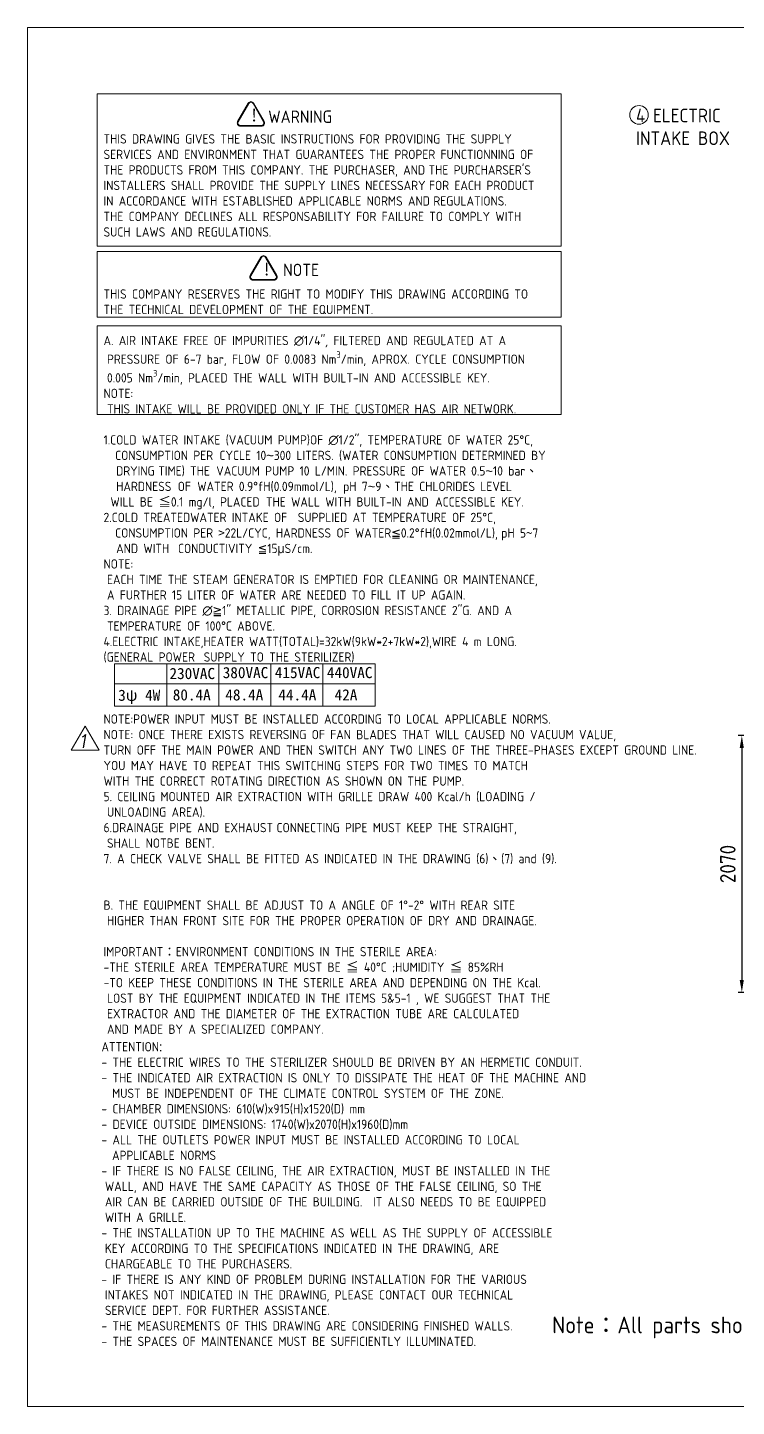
# Model space of a CAD drawing. Header units: millimetres. Extents: x -96603 to 124772, y -7961 to 34801.
# Drawn here: x 0 to 5716, y 0 to 11116 of the extents above; entities that cross this region are included whole.
import ezdxf

# ---------------------------------------------------------------- set-up
doc = ezdxf.new("R2010")
doc.units = ezdxf.units.MM
for name, color, linetype, lineweight in [('D', 3, 'Continuous', 13), ('F', 7, 'Continuous', 15), ('T', 4, 'Continuous', 15)]:
    doc.layers.add(name, color=color, linetype=linetype, lineweight=lineweight)
doc.styles.get("Standard").update_dxf_attribs({"font": 'KAIU.TTF'})
doc.styles.add('STU25', font='isocp2.shx')
doc.styles.add('Text', font='romans.shx', dxfattribs={"width": 0.8, "oblique": 10})
doc.dimstyles.new('STU25', dxfattribs={"dimscale": 50, "dimtxt": 2.5, "dimasz": 2, "dimexe": 0.6, "dimexo": 1, "dimgap": 1, "dimtad": 1, "dimdsep": 46, "dimtxsty": 'STU25', "dimcen": 2, "dimazin": 2, "dimtfac": 1, "dimtmove": 0, "dimatfit": 3, "dimfxl": 0, "dimtolj": 1, "dimtzin": 0, "dimarcsym": 0})

# ---------------------------------------------------------------- blocks, each defined once
blk = doc.blocks.new('*D5')
at = {"layer": 'D', "color": 0, "lineweight": -2}
for p, q in [((6741, 5408), (5730, 5408)), ((5760, 5308), (5760, 3438)), ((5941, 3338), (5730, 3338))]:
    blk.add_line(p, q, dxfattribs=at)
at = {"layer": 'D', "color": 0}
for points in [[(5743, 5308), (5776, 5308), (5760, 5408)], [(5743, 3438), (5776, 3438), (5760, 3338)]]:
    blk.add_solid(points, dxfattribs=at)
at = {"layer": 'Defpoints', "color": 0}
for p in [(6791, 5408), (5760, 3338), (5991, 3338)]:
    blk.add_point(p, dxfattribs=at)
at = {"layer": 'D', "color": 0, "insert": (5647, 4373), "char_height": 125, "attachment_point": 5, "rotation": 90, "style": 'STU25'}
blk.add_mtext('\\A1;2070', dxfattribs=at)

msp = doc.modelspace()

# ---------------------------------------------------------------- hatches: boundary and pattern name
at = {"layer": 'D'}
h = msp.add_hatch(color=11, dxfattribs=at)
edge = h.paths.add_edge_path()
edge.add_line((1779.456, 10506.972), (1694.097, 10359.126))
edge.add_arc((1715.748, 10346.626), 25, 149.9999999, 270)
edge.add_line((1715.748, 10321.626), (1886.466, 10321.626))
edge.add_arc((1886.466, 10346.626), 25, 270, 389.9999999)
edge.add_line((1908.117, 10359.126), (1822.758, 10506.972))
edge.add_arc((1801.107, 10494.472), 25, 30, 150)
edge = h.paths.add_edge_path(flags=16)
edge.add_arc((1801.107, 10494.472), 20, 30, 150)
edge.add_line((1783.786, 10504.472), (1698.427, 10356.626))
edge.add_arc((1715.748, 10346.626), 20, 149.9999999, 270)
edge.add_line((1715.748, 10326.626), (1886.466, 10326.626))
edge.add_arc((1886.466, 10346.626), 20, 270, 389.9999999)
edge.add_line((1903.786, 10356.626), (1818.427, 10504.472))
h = msp.add_hatch(color=11, dxfattribs=at)
edge = h.paths.add_edge_path()
edge.add_line((1880.999, 9265.149), (1795.64, 9117.303))
edge.add_arc((1817.291, 9104.803), 25, 149.9999999, 270)
edge.add_line((1817.291, 9079.803), (1988.009, 9079.803))
edge.add_arc((1988.009, 9104.803), 25, 270, 389.9999999)
edge.add_line((2009.659, 9117.303), (1924.3, 9265.149))
edge.add_arc((1902.65, 9252.649), 25, 30, 150)
edge = h.paths.add_edge_path(flags=16)
edge.add_arc((1902.65, 9252.649), 20, 30, 150)
edge.add_line((1885.329, 9262.649), (1799.97, 9114.803))
edge.add_arc((1817.291, 9104.803), 20, 149.9999999, 270)
edge.add_line((1817.291, 9084.803), (1988.009, 9084.803))
edge.add_arc((1988.009, 9104.803), 20, 270, 389.9999999)
edge.add_line((2005.329, 9114.803), (1919.97, 9262.649))

# ---------------------------------------------------------------- linework, layer by layer
at = {"layer": 'D', "color": 11}
for p, q in [((1779.456, 10506.972), (1694.097, 10359.126)), ((1783.786, 10504.472), (1698.427, 10356.626)), ((1818.427, 10504.472), (1903.786, 10356.626)), ((1822.758, 10506.972), (1908.117, 10359.126)), ((1715.748, 10326.626), (1886.466, 10326.626)), ((1715.748, 10321.626), (1886.466, 10321.626)), ((1880.999, 9265.149), (1795.64, 9117.303)), ((1885.329, 9262.649), (1799.97, 9114.803)), ((1919.97, 9262.649), (2005.329, 9114.803)), ((1924.3, 9265.149), (2009.659, 9117.303)), ((1817.291, 9084.803), (1988.009, 9084.803)), ((1817.291, 9079.803), (1988.009, 9079.803))]:
    msp.add_line(p, q, dxfattribs=at)
at = {"layer": 'D'}
for p, q in [((702.37, 5986.246), (702.37, 5644.19)), ((702.37, 5986.246), (2802.37, 5986.246)), ((1122.37, 5986.246), (1122.37, 5644.19)), ((1542.37, 5986.246), (1542.37, 5644.19)), ((1962.37, 5986.246), (1962.37, 5644.19)), ((2382.37, 5986.246), (2382.37, 5644.19)), ((2802.37, 5986.246), (2802.37, 5644.19)), ((702.37, 5824.19), (2802.37, 5824.19)), ((702.37, 5644.19), (2802.37, 5644.19))]:
    msp.add_line(p, q, dxfattribs=at)
at = {"layer": 'D', "color": 11}
for points in [[(561.173, 10581.901), (4302.743, 10581.901), (4302.743, 9354.658), (561.173, 9354.658)], [(561.173, 9311.58), (4302.743, 9311.58), (4302.743, 8782.473), (561.173, 8782.473)], [(561.173, 8712.672), (4302.743, 8712.672), (4302.743, 7997.266), (561.173, 7997.266)]]:
    msp.add_lwpolyline(points, close=True, dxfattribs=at)
at = {"layer": 'D'}
msp.add_circle((4930.74, 10412.217), 75, dxfattribs=at)
at = {"layer": 'D', "color": 11}
for centre, radius, start, end in [((1801.107, 10494.472), 25, 30, 150), ((1801.107, 10494.472), 20, 30, 150), ((1715.748, 10346.626), 25, 149.9999999, 270), ((1715.748, 10346.626), 20, 149.9999999, 270), ((1886.466, 10346.626), 25, 270, 29.9999999), ((1886.466, 10346.626), 20, 270, 29.9999999), ((1902.65, 9252.649), 25, 30, 150), ((1902.65, 9252.649), 20, 30, 150), ((1817.291, 9104.803), 25, 149.9999999, 270), ((1988.009, 9104.803), 25, 270, 29.9999999), ((1817.291, 9104.803), 20, 149.9999999, 270), ((1988.009, 9104.803), 20, 270, 29.9999999)]:
    msp.add_arc(centre, radius, start, end, dxfattribs=at)
at = {"layer": 'F', "color": 6}
msp.add_lwpolyline([(0, 11116.226), (0, 0), (15810.943, 0), (15810.943, 11116.226)], close=True, dxfattribs=at)
at = {"layer": 'F', "color": 7}
msp.add_lwpolyline([(464.775, 5484.899), (352.665, 5290.718), (576.886, 5290.718)], close=True, dxfattribs=at)

# ---------------------------------------------------------------- texts
at = {"layer": 'D', "color": 11, "attachment_point": 1, "style": 'STU25'}
for s, insert, char_height in [('{\\f標楷體|b0|i0|c136|p65;!}', (1792.796, 10459.742), 100), ('WARNING', (1940.824, 10447.802), 100), ('{\\A1;}\\P{\\A1;\\f標楷體|b0|i0|c136|p65; }\\P{\\A1;\\Fisocp2.shx;THIS DRAWING GIVES THE BASIC INSTRUCTIONS FOR PROVIDING THE SUPPLY }\\P{\\A1;\\Fisocp2.shx;SERVICES AND ENVIRONMENT THAT GUARANTEES THE PROPER FUNCTIONNING OF }\\P{\\A1;\\Fisocp2.shx;THE PRODUCTS FROM THIS COMPANY. THE PURCHASER, AND}{\\A1;\\F???; }{\\A1;\\Fisocp2.shx;THE PURCHARSER\'S }\\P{\\A1;\\Fisocp2.shx;INSTALLERS SHALL PROVIDE THE SUPPLY LlNES NECESSARY}{\\A1;\\F???; }{\\A1;\\Fisocp2.shx;FOR EACH PRODUCT }\\P{\\A1;\\Fisocp2.shx;IN ACCORDANCE WITH ESTABLlSHED APPLlCABLE NORMS AND}{\\A1;\\F???; }{\\A1;\\Fisocp2.shx;REGULATIONS. }\\P{\\A1;\\Fisocp2.shx;THE COMPANY DECLlNES ALL RESPONSABILlTY FOR FAILURE TO COMPLY WITH }\\P{\\A1;\\Fisocp2.shx;SUCH LAWS AND REGULATIONS.}\\P{\\A1;\\Fisocp2.shx;}\\P{\\A1;\\Fisocp2.shx;}\\P{\\A1;\\Fisocp2.shx;}\\P{\\A1;\\Fisocp2.shx;THIS COMPANY RESERVES THE RIGHT TO MODIFY THIS DRAWING ACCORDING TO }\\P{\\A1;\\Fisocp2.shx;THE TECHNICAL DEVELOPMENT OF THE EQUIPMENT.}\\P{\\A1;\\Fisocp2.shx;}\\P{\\A1;\\Fisocp2.shx;A. AIR INTAKE FREE OF IMPURITIES ∅1/4"}{\\A1;\\fISOCP2|b0|i1|c0|p2;, }{\\A1;\\Fisocp2.shx;FILTERED AND REGULATED AT A }\\P{\\A1;\\F???; }{\\A1;\\Fisocp2.shx;PRESSURE OF 6-7 bar, FLOW OF 0.0083 Nm{\\A1;\\Fisocp2.shx;\\H0.70000x;\\S3^ ;}/min, APROX. CYCLE CONSUMPTION }\\P{\\A1;\\F???; }{\\A1;\\Fisocp2.shx;0.005 Nm{\\A1;\\Fisocp2.shx;\\H0.70000x;\\S3^ ;}/min, PLACED THE WALL WITH BUILT-IN AND ACCESSIBLE KEY.}\\P{\\A1;\\Fisocp2.shx;NOTE:}\\P{\\A1;\\F???; }{\\A1;\\Fisocp2.shx;THIS INTAKE WILL BE PROVIDED ONLY IF THE CUSTOMER HAS AIR NETWORK.}\\P{\\A1;\\Fisocp2.shx;}\\P{\\A1;\\Fisocp2.shx;1.COLD WATER INTAKE (VACUUM PUMP)OF ∅1/2", TEMPERATURE OF WATER 25°C,}\\P{\\A1;\\f標楷體|b0|i0|c136|p2; }{\\A1;\\Fisocp2.shx; CONSUMPTION PER}{\\A1;\\f標楷體|b0|i0|c136|p2; }{\\A1;\\Fisocp2.shx;CYCLE 10}{\\A1;\\f@Arial Unicode MS|b0|i0|c136|p34;~}{\\A1;\\Fisocp2.shx;300 LITERS. (WATER CONSUMPTION DETERMINED BY}\\P{\\A1;\\f@Arial Unicode MS|b0|i0|c136|p2;  }{\\A1;\\Fisocp2.shx; DRYING}{\\A1;\\f@Arial Unicode MS|b0|i0|c136|p2; }{\\A1;\\Fisocp2.shx;TIME) THE}{\\A1;\\f標楷體|b0|i0|c136|p2; }{\\A1;\\Fisocp2.shx;VACUUM PUMP 10 L/MIN. PRESSURE OF WATER 0.5}{\\A1;\\f@Arial Unicode MS|b0|i0|c136|p34;~}{\\A1;\\Fisocp2.shx;10 bar}{\\A1;\\f標楷體|b0|i0|c136|p65;、}\\P{\\A1;\\f標楷體|b0|i0|c136|p65;  }{\\A1;\\Fisocp2.shx;HARDNESS}{\\A1;\\f標楷體|b0|i0|c136|p2; }{\\A1;\\Fisocp2.shx;OF}{\\A1;\\f標楷體|b0|i0|c136|p2; }{\\A1;\\Fisocp2.shx;WATER 0.9°fH(0.09mmol/L),}{\\A1;\\f標楷體|b0|i0|c136|p2; }{\\A1;\\Fisocp2.shx;pH 7}{\\A1;\\f@Arial Unicode MS|b0|i0|c136|p34;~}{\\A1;\\Fisocp2.shx;9}{\\A1;\\f標楷體|b0|i0|c136|p65;、}{\\A1;\\Fisocp2.shx;THE CHLORIDES LEVEL }\\P{\\A1;\\F???;  }{\\A1;\\Fisocp2.shx;WILL BE }{\\A1;\\f標楷體|b0|i0|c136|p65;≦}{\\A1;\\Fisocp2.shx;0.1 mg/l, PLACED}{\\A1;\\f標楷體|b0|i0|c136|p2; }{\\A1;\\Fisocp2.shx;THE WALL WITH BUILT-IN AND}{\\A1;\\f標楷體|b0|i0|c136|p2; }{\\A1;\\Fisocp2.shx;ACCESSIBLE KEY.}\\P{\\A1;\\Fisocp2.shx;2.COLD TREATEDWATER INTAKE OF  SUPPLIED AT TEMPERATURE OF 25°C,}\\P{\\A1;\\Fisocp2.shx; }{\\A1;\\f標楷體|b0|i0|c136|p2; }{\\A1;\\Fisocp2.shx;CONSUMPTION PER }{\\A1;\\f標楷體|b0|i0|c136|p65;>}{\\A1;\\Fisocp2.shx;22L/CYC, HARDNESS OF WATER}{\\A1;\\f新細明體|b0|i0|c136|p16;≦}{\\A1;\\Fisocp2.shx;0.2°fH(0.02mmol/L),}{\\A1;\\f新細明體|b0|i0|c136|p2; }{\\A1;\\Fisocp2.shx;pH 5}{\\A1;\\f標楷體|b0|i0|c136|p65;~}{\\A1;\\Fisocp2.shx;7}\\P{\\A1;\\f標楷體|b0|i0|c136|p2;  }{\\A1;\\Fisocp2.shx;AND WITH }{\\A1;\\F???; }{\\A1;\\Fisocp2.shx;CONDUCTIVITY }{\\A1;\\f新細明體|b0|i0|c136|p16;≦}{\\A1;\\Fisocp2.shx;15}{\\A1;\\f新細明體|b0|i0|c136|p16;μ}{\\A1;\\Fisocp2.shx;S/cm.}\\P{\\A1;\\Fisocp2.shx;NOTE:}\\P{\\A1;\\F????; }{\\A1;\\Fisocp2.shx;EACH TIME THE STEAM GENERATOR IS EMPTIED FOR CLEANING OR MAINTENANCE, }\\P{\\A1;\\F????; }{\\A1;\\Fisocp2.shx;A FURTHER 15 LITER OF WATER ARE NEEDED TO FILL IT UP AGAIN.}\\P{\\A1;\\Fisocp2.shx;3. DRAINAGE PIPE ∅}{\\A1;\\f新細明體|b0|i0|c136|p16;≧}{\\A1;\\Fisocp2.shx;1" METALLIC PIPE, CORROSION RESISTANCE 2"G. AND A }\\P{\\A1;\\F???; }{\\A1;\\Fisocp2.shx;TEMPERATURE OF 100°C ABOVE.}\\P{\\A1;\\Fisocp2.shx;4.ELECTRIC INTAKE,HEATER WATT(TOTAL)=32kW(9kW*2+7kW*2),WIRE 4 m LONG. }\\P{\\A1;\\Fisocp2.shx;(GENERAL POWER }{\\A1;\\F???; }{\\A1;\\Fisocp2.shx;SUPPLY TO THE STERILIZER)}\\P{\\A1;\\Fisocp2.shx;}\\P{\\A1;\\Fisocp2.shx;}\\P{\\A1;\\Fisocp2.shx;}\\P{\\A1;\\Fisocp2.shx;NOTE:POWER INPUT MUST BE INSTALLED ACCORDING TO LOCAL APPLICABLE NORMS.}\\P{\\A1;NOTE: ONCE THERE EXISTS REVERSING OF FAN BLADES THAT WILL CAUSED NO VACUUM VALUE, }\\P{\\A1;TURN OFF THE MAIN POWER AND THEN SWITCH ANY TWO LINES OF THE THREE-PHASES EXCEPT GROUND LINE. }\\P{\\A1;YOU MAY HAVE TO REPEAT THIS SWITCHING STEPS FOR TWO TIMES TO MATCH }\\P{\\A1;WITH THE CORRECT ROTATING DIRECTION AS SHOWN ON THE PUMP. }\\P{\\A1;\\Fisocp2.shx;5. CEILING MOUNTED AIR EXTRACTION WITH GRILLE DRAW 400 Kcal/h (LOADING / }\\P{\\A1;\\F???; }{\\A1;\\Fisocp2.shx;UNLOADING AREA).}\\P{\\A1;\\Fisocp2.shx;6.DRAINAGE PIPE AND EXHAUST}{\\A1;\\F????; }{\\A1;\\Fisocp2.shx;CONNECTING PIPE MUST KEEP THE STRAIGHT,}\\P{\\A1;\\F????; }{\\A1;\\Fisocp2.shx;SHALL NOTBE BENT.}\\P{\\A1;\\Fisocp2.shx;7. A CHECK VALVE SHALL BE FITTED AS INDICATED IN THE DRAWING (6)}{\\A1;\\f新細明體|b0|i0|c136|p16;、}{\\A1;\\Fisocp2.shx;(7) and (9).}\\P{\\A1;\\Fisocp2.shx;}\\P{\\A1;\\Fisocp2.shx;}\\P{\\A1;\\Fisocp2.shx;B. THE EQUIPMENT SHALL BE ADJUST TO A ANGLE OF 1°-2° WITH REAR SITE }\\P{\\A1;\\F???; }{\\A1;\\Fisocp2.shx;HIGHER THAN FRONT SITE FOR THE PROPER OPERATION OF DRY AND DRAINAGE.}\\P{\\A1;\\Fisocp2.shx;}\\P{\\A1;\\Fisocp2.shx;IMPORTANT}{\\A1;\\f標楷體|b0|i0|c136|p65;：}{\\A1;\\Fisocp2.shx;ENVIRONMENT CONDITIONS IN THE STERILE AREA:}\\P{\\A1;\\Fisocp2.shx;-THE STERILE AREA TEMPERATURE MUST BE }{\\A1;\\f標楷體|b0|i0|c136|p65;≦}{\\A1;\\Fisocp2.shx; 40°C ;HUMIDITY }{\\A1;\\f標楷體|b0|i0|c136|p65;≦}{\\A1;\\Fisocp2.shx; 85%RH}\\P{\\A1;\\Fisocp2.shx;-TO KEEP THESE CONDITIONS IN THE STERILE AREA AND DEPENDING ON THE Kcal. }\\P{\\A1;\\F???; }{\\A1;\\Fisocp2.shx;LOST BY THE EQUIPMENT INDICATED IN THE ITEMS 5&5-1 , WE SUGGEST THAT THE }\\P{\\A1;\\F???; }{\\A1;\\Fisocp2.shx;EXTRACTOR AND THE DIAMETER OF THE EXTRACTION TUBE ARE CALCULATED }\\P{\\A1;\\F???; }{\\A1;\\Fisocp2.shx;AND MADE BY A SPECIALIZED COMPANY.}', (612.57, 10506.195), 75), ('{\\f標楷體|b0|i0|c136|p65;!}', (1894.339, 9217.92), 100), ('NOTE', (2060.923, 9212.589), 100), ('{\\f標楷體|b0|i0|c136|p65;230VAC}', (1144.262, 5953.85), 90), ('{\\f標楷體|b0|i0|c136|p65;380VAC}', (1573.722, 5961.273), 90), ('{\\f標楷體|b0|i0|c136|p65;415VAC}', (1993.722, 5961.273), 90), ('{\\f標楷體|b0|i0|c136|p65;440VAC}', (2413.722, 5961.273), 90), ('{\\f標楷體|b0|i0|c136|p65;80.4A}', (1170.765, 5781.807), 90), ('{\\f標楷體|b0|i0|c136|p65;48.4A}', (1594.631, 5781.807), 90), ('{\\f標楷體|b0|i0|c136|p65;44.4A}', (2022.551, 5781.807), 90), ('{\\f標楷體|b0|i0|c136|p65;42A}', (2476.123, 5781.807), 90), ('{\\f標楷體|b0|i0|c136|p65;3ψ 4W}', (730.94, 5778.603), 90), ('\\PATTENTION{\\fArial|b0|i0|c0|p34;:\\P}- THE ELECTRIC WIRES TO THE STERILIZER SHOULD BE DRIVEN BY AN HERMETIC CONDUIT.  \\P- THE INDICATED AIR EXTRACTION IS ONLY TO DISSIPATE THE HEAT OF THE MACHINE AND \\P  MUST BE INDEPENDENT OF THE CLIMATE CONTROL SYSTEM OF THE ZONE.\\P- CHAMBER DIMENSIONS: 610(W)x915(H)x1520(D) mm\\P- DEVICE OUTSIDE DIMENSIONS: 1740(W)x2070(H)x1960(D)mm\\P- ALL THE OUTLETS POWER INPUT MUST BE INSTALLED ACCORDING TO LOCAL \\P  APPLICABLE NORMS\\P- IF THERE IS NO FALSE CEILING, THE AIR EXTRACTION, MUST BE INSTALLED IN THE \\P{\\f???|b0|i0|c0|p65; }WALL, AND HAVE THE SAME CAPACITY AS THOSE OF THE FALSE CEILING, SO THE \\P{\\f???|b0|i0|c0|p65; }AIR CAN BE CARRIED OUTSIDE OF THE BUILDING.  IT ALSO NEEDS TO BE EQUIPPED \\P{\\f???|b0|i0|c0|p65; }WITH A GRILLE.\\P- THE INSTALLATION UP TO THE MACHINE AS WELL AS THE SUPPLY OF ACCESSIBLE \\P{\\f???|b0|i0|c0|p65; }KEY ACCORDING TO THE SPECIFICATIONS INDICATED IN THE DRAWING, ARE \\P{\\f???|b0|i0|c0|p65; }CHARGEABLE TO THE PURCHASERS. \\P- IF THERE IS ANY KIND OF PROBLEM DURING INSTALLATION FOR THE VARIOUS \\P{\\f???|b0|i0|c0|p65; }INTAKES NOT INDICATED IN THE DRAWING, PLEASE CONTACT OUR TECHNICAL \\P{\\f???|b0|i0|c0|p65; }SERVICE DEPT. FOR FURTHER ASSISTANCE.\\P- THE MEASUREMENTS OF THIS DRAWING ARE CONSIDERING FINISHED WALLS.\\P- THE SPACES OF MAINTENANCE MUST BE SUFFICIENTLY ILLUMINATED.', (595.851, 3062.24), 75)]:
    msp.add_mtext(s, dxfattribs=dict(at, insert=insert, char_height=char_height))
at = {"layer": 'D', "insert": (4906.723, 10462.446), "char_height": 110, "attachment_point": 1}
msp.add_mtext('{\\Fisocp2.shx;4 ELECTRIC \\PINTAKE BOX}', dxfattribs=at)
at = {"layer": 'D', "color": 0, "insert": (4230.859, 724.422), "char_height": 135.00867, "attachment_point": 1, "style": 'STU25'}
msp.add_mtext('Note{\\f標楷體|b0|i0|c136|p65;：}All parts should comply with RoHS.', dxfattribs=at)
at = {"layer": 'T', "lineweight": 20, "style": 'Text', "oblique": 10, "width": 0.8}
msp.add_text('1', height=107.925, dxfattribs=at).set_placement((406.658, 5309.956))

# ---------------------------------------------------------------- dimensions: what is measured, and where the dimension line sits
at = {"layer": 'D'}
dim = msp.add_linear_dim(base=(5759.592, 3337.649), p1=(6790.931, 5407.649), p2=(5990.931, 3337.649), angle=90, dimstyle='STU25', dxfattribs=at)
dim.commit()
dim.dimension.update_dxf_attribs({"geometry": '*D5', "text_midpoint": (5759.592, 4372.649), "dimtype": 160})

doc.saveas('drawing.dxf')
